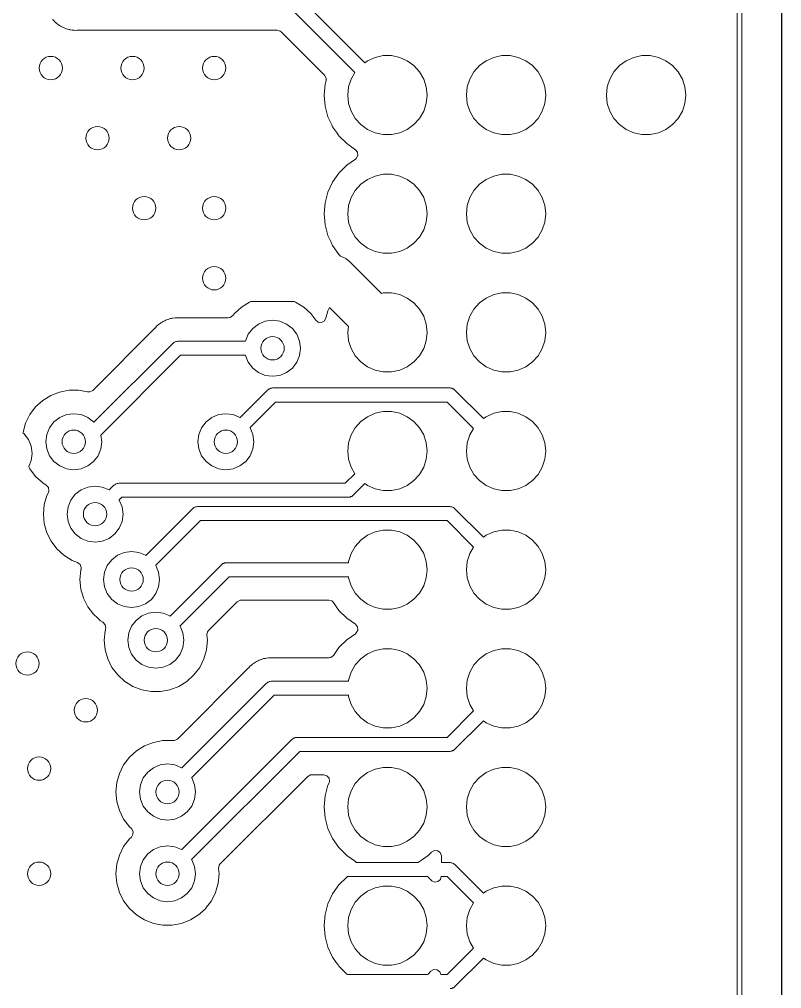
# Model space of a CAD drawing. Header units: millimetres. Extents: x 0 to 594, y 0 to 420.
# Drawn here: x 243.75 to 276.4, y 235.14 to 276.64 of the extents above; entities that cross this region are included whole.
import ezdxf

# ---------------------------------------------------------------- set-up
doc = ezdxf.new("R2010")
doc.units = ezdxf.units.MM
doc.linetypes.add('K5LT32768', pattern=[0])
picture_1 = doc.add_image_def('image1.png', size_in_pixel=(1000, 1000))

msp = doc.modelspace()

# ---------------------------------------------------------------- linework, layer by layer
at = {"color": 7, "linetype": 'K5LT32768', "lineweight": 18}
for p, q in [((274.5, 171.659), (274.5, 299.459)), ((274.7, 299.559), (274.7, 171.559)), ((255.652, 277.691), (258.555, 274.788)), ((258.127, 274.368), (255.316, 277.179)), ((245.169, 276.643), (245.226, 276.589)), ((245.226, 276.589), (245.274, 276.544)), ((245.274, 276.544), (245.318, 276.501)), ((245.318, 276.501), (245.329, 276.492)), ((245.329, 276.492), (245.338, 276.484)), ((245.338, 276.484), (245.37, 276.454)), ((245.37, 276.454), (245.409, 276.418)), ((245.409, 276.418), (245.446, 276.397)), ((245.446, 276.397), (245.479, 276.376)), ((245.479, 276.376), (245.512, 276.35)), ((245.512, 276.35), (245.601, 276.312)), ((245.601, 276.312), (245.612, 276.306)), ((245.612, 276.306), (245.697, 276.26)), ((245.697, 276.26), (245.738, 276.249)), ((245.738, 276.249), (245.775, 276.236)), ((245.775, 276.236), (245.814, 276.22)), ((245.814, 276.22), (245.89, 276.208)), ((245.89, 276.208), (245.91, 276.204)), ((245.91, 276.204), (245.921, 276.202)), ((245.921, 276.202), (246.015, 276.178)), ((246.015, 276.178), (246.058, 276.178)), ((246.058, 276.178), (246.097, 276.175)), ((246.097, 276.175), (246.139, 276.168)), ((246.139, 276.168), (246.235, 276.177)), ((246.235, 276.177), (246.247, 276.178)), ((246.247, 276.178), (254.798, 276.178)), ((254.798, 276.178), (254.932, 276.138)), ((254.932, 276.138), (254.974, 276.105)), ((254.974, 276.105), (256.824, 274.254)), ((258.555, 274.788), (258.67, 274.871)), ((258.67, 274.871), (258.994, 275.016)), ((258.994, 275.016), (259.342, 275.09)), ((259.342, 275.09), (259.697, 275.09)), ((259.697, 275.09), (260.045, 275.016)), ((260.045, 275.016), (260.37, 274.871)), ((260.37, 274.871), (260.657, 274.662)), ((263.462, 274.662), (263.75, 274.871)), ((263.75, 274.871), (264.074, 275.016)), ((264.074, 275.016), (264.422, 275.09)), ((264.422, 275.09), (264.777, 275.09)), ((264.777, 275.09), (265.125, 275.016)), ((265.125, 275.016), (265.45, 274.871)), ((265.45, 274.871), (265.737, 274.662)), ((269.462, 274.662), (269.75, 274.871)), ((269.75, 274.871), (270.074, 275.016)), ((270.074, 275.016), (270.422, 275.09)), ((270.422, 275.09), (270.777, 275.09)), ((270.777, 275.09), (271.125, 275.016)), ((271.125, 275.016), (271.45, 274.871)), ((271.45, 274.871), (271.737, 274.662)), ((257.967, 274.09), (258.127, 274.368)), ((260.657, 274.662), (260.895, 274.398)), ((260.895, 274.398), (261.073, 274.09)), ((263.047, 274.09), (263.224, 274.398)), ((263.224, 274.398), (263.462, 274.662)), ((265.737, 274.662), (265.975, 274.398)), ((265.975, 274.398), (266.153, 274.09)), ((269.047, 274.09), (269.224, 274.398)), ((269.224, 274.398), (269.462, 274.662)), ((271.737, 274.662), (271.975, 274.398)), ((271.975, 274.398), (272.153, 274.09)), ((256.824, 274.254), (256.891, 274.132)), ((256.889, 274.015), (256.85, 273.87)), ((256.891, 274.132), (256.889, 274.015)), ((257.857, 273.752), (257.967, 274.09)), ((261.073, 274.09), (261.183, 273.752)), ((262.937, 273.752), (263.047, 274.09)), ((266.153, 274.09), (266.263, 273.752)), ((268.937, 273.752), (269.047, 274.09)), ((272.153, 274.09), (272.263, 273.752)), ((256.85, 273.87), (256.808, 273.399)), ((257.82, 273.399), (257.857, 273.752)), ((261.183, 273.752), (261.22, 273.399)), ((262.9, 273.399), (262.937, 273.752)), ((266.263, 273.752), (266.3, 273.399)), ((268.9, 273.399), (268.937, 273.752)), ((272.263, 273.752), (272.3, 273.399)), ((256.808, 273.399), (256.85, 272.928)), ((257.857, 273.045), (257.82, 273.399)), ((261.22, 273.399), (261.183, 273.045)), ((262.937, 273.045), (262.9, 273.399)), ((266.3, 273.399), (266.263, 273.045)), ((268.937, 273.045), (268.9, 273.399)), ((272.3, 273.399), (272.263, 273.045)), ((256.85, 272.928), (256.972, 272.472)), ((257.967, 272.707), (257.857, 273.045)), ((258.144, 272.4), (257.967, 272.707)), ((261.073, 272.707), (260.895, 272.4)), ((261.183, 273.045), (261.073, 272.707)), ((263.047, 272.707), (262.937, 273.045)), ((263.224, 272.4), (263.047, 272.707)), ((266.153, 272.707), (265.975, 272.4)), ((266.263, 273.045), (266.153, 272.707)), ((269.047, 272.707), (268.937, 273.045)), ((269.224, 272.4), (269.047, 272.707)), ((272.153, 272.707), (271.975, 272.4)), ((272.263, 273.045), (272.153, 272.707)), ((256.972, 272.472), (257.135, 272.123)), ((258.382, 272.135), (258.144, 272.4)), ((260.895, 272.4), (260.657, 272.135)), ((263.462, 272.135), (263.224, 272.4)), ((265.975, 272.4), (265.737, 272.135)), ((269.462, 272.135), (269.224, 272.4)), ((271.975, 272.4), (271.737, 272.135)), ((257.135, 272.123), (257.172, 272.043)), ((257.172, 272.043), (257.334, 271.811)), ((258.67, 271.927), (258.382, 272.135)), ((258.994, 271.782), (258.67, 271.927)), ((260.37, 271.927), (260.045, 271.782)), ((260.657, 272.135), (260.37, 271.927)), ((263.75, 271.927), (263.462, 272.135)), ((264.074, 271.782), (263.75, 271.927)), ((265.45, 271.927), (265.125, 271.782)), ((265.737, 272.135), (265.45, 271.927)), ((269.75, 271.927), (269.462, 272.135)), ((270.074, 271.782), (269.75, 271.927)), ((271.45, 271.927), (271.125, 271.782)), ((271.737, 272.135), (271.45, 271.927)), ((257.334, 271.811), (257.423, 271.685)), ((257.423, 271.685), (257.443, 271.656)), ((257.443, 271.656), (257.777, 271.322)), ((259.342, 271.708), (258.994, 271.782)), ((259.697, 271.708), (259.342, 271.708)), ((260.045, 271.782), (259.697, 271.708)), ((264.422, 271.708), (264.074, 271.782)), ((264.777, 271.708), (264.422, 271.708)), ((265.125, 271.782), (264.777, 271.708)), ((270.422, 271.708), (270.074, 271.782)), ((270.777, 271.708), (270.422, 271.708)), ((271.125, 271.782), (270.777, 271.708)), ((257.777, 271.322), (258.148, 271.062)), ((258.148, 271.062), (258.235, 270.953)), ((258.148, 270.656), (257.777, 270.396)), ((258.187, 270.689), (258.148, 270.656)), ((258.25, 270.814), (258.187, 270.689)), ((258.235, 270.953), (258.25, 270.814)), ((257.777, 270.396), (257.443, 270.062)), ((257.443, 270.062), (257.172, 269.674)), ((258.382, 269.582), (258.67, 269.791)), ((258.67, 269.791), (258.994, 269.936)), ((258.994, 269.936), (259.342, 270.01)), ((259.342, 270.01), (259.697, 270.01)), ((259.697, 270.01), (260.045, 269.936)), ((260.045, 269.936), (260.37, 269.791)), ((260.37, 269.791), (260.657, 269.582)), ((263.462, 269.582), (263.75, 269.791)), ((263.75, 269.791), (264.074, 269.936)), ((264.074, 269.936), (264.422, 270.01)), ((264.422, 270.01), (264.777, 270.01)), ((264.777, 270.01), (265.125, 269.936)), ((265.125, 269.936), (265.45, 269.791)), ((265.45, 269.791), (265.737, 269.582)), ((257.172, 269.674), (256.972, 269.246)), ((258.144, 269.318), (258.382, 269.582)), ((260.657, 269.582), (260.895, 269.318)), ((263.224, 269.318), (263.462, 269.582)), ((265.737, 269.582), (265.975, 269.318)), ((256.972, 269.246), (256.85, 268.79)), ((257.857, 268.672), (257.967, 269.01)), ((257.967, 269.01), (258.144, 269.318)), ((260.895, 269.318), (261.073, 269.01)), ((261.073, 269.01), (261.183, 268.672)), ((262.937, 268.672), (263.047, 269.01)), ((263.047, 269.01), (263.224, 269.318)), ((265.975, 269.318), (266.153, 269.01)), ((266.153, 269.01), (266.263, 268.672)), ((256.85, 268.79), (256.808, 268.319)), ((257.82, 268.319), (257.857, 268.672)), ((261.183, 268.672), (261.22, 268.319)), ((262.9, 268.319), (262.937, 268.672)), ((266.263, 268.672), (266.3, 268.319)), ((256.808, 268.319), (256.85, 267.848)), ((257.857, 267.965), (257.82, 268.319)), ((261.22, 268.319), (261.183, 267.965)), ((262.937, 267.965), (262.9, 268.319)), ((266.3, 268.319), (266.263, 267.965)), ((256.85, 267.848), (256.972, 267.392)), ((257.967, 267.627), (257.857, 267.965)), ((261.183, 267.965), (261.073, 267.627)), ((263.047, 267.627), (262.937, 267.965)), ((266.263, 267.965), (266.153, 267.627)), ((256.972, 267.392), (257.095, 267.127)), ((258.144, 267.32), (257.967, 267.627)), ((258.382, 267.055), (258.144, 267.32)), ((260.895, 267.32), (260.657, 267.055)), ((261.073, 267.627), (260.895, 267.32)), ((263.224, 267.32), (263.047, 267.627)), ((263.462, 267.055), (263.224, 267.32)), ((265.975, 267.32), (265.737, 267.055)), ((266.153, 267.627), (265.975, 267.32)), ((257.095, 267.127), (257.172, 266.963)), ((257.172, 266.963), (257.443, 266.576)), ((258.67, 266.847), (258.382, 267.055)), ((260.657, 267.055), (260.37, 266.847)), ((263.75, 266.847), (263.462, 267.055)), ((265.737, 267.055), (265.45, 266.847)), ((257.443, 266.576), (257.516, 266.502)), ((257.516, 266.502), (257.579, 266.474)), ((257.579, 266.474), (257.679, 266.437)), ((258.994, 266.702), (258.67, 266.847)), ((259.342, 266.628), (258.994, 266.702)), ((259.697, 266.628), (259.342, 266.628)), ((260.045, 266.702), (259.697, 266.628)), ((260.37, 266.847), (260.045, 266.702)), ((264.074, 266.702), (263.75, 266.847)), ((264.422, 266.628), (264.074, 266.702)), ((264.777, 266.628), (264.422, 266.628)), ((265.125, 266.702), (264.777, 266.628)), ((265.45, 266.847), (265.125, 266.702)), ((257.679, 266.437), (257.708, 266.415)), ((257.708, 266.415), (257.74, 266.4)), ((257.74, 266.4), (257.821, 266.33)), ((257.821, 266.33), (257.907, 266.266)), ((257.907, 266.266), (259.261, 264.912)), ((259.261, 264.912), (259.342, 264.93)), ((259.342, 264.93), (259.697, 264.93)), ((259.697, 264.93), (260.045, 264.856)), ((260.045, 264.856), (260.37, 264.711)), ((263.75, 264.711), (264.074, 264.856)), ((264.074, 264.856), (264.422, 264.93)), ((264.422, 264.93), (264.777, 264.93)), ((264.777, 264.93), (265.125, 264.856)), ((265.125, 264.856), (265.45, 264.711)), ((253.614, 264.538), (253.268, 264.323)), ((253.669, 264.559), (253.615, 264.538)), ((255.53, 264.559), (253.669, 264.559)), ((255.585, 264.538), (255.53, 264.559)), ((255.932, 264.323), (255.585, 264.538)), ((260.37, 264.711), (260.657, 264.502)), ((260.657, 264.502), (260.895, 264.238)), ((263.224, 264.238), (263.462, 264.502)), ((263.462, 264.502), (263.75, 264.711)), ((265.45, 264.711), (265.737, 264.502)), ((265.737, 264.502), (265.975, 264.238)), ((252.966, 264.048), (252.899, 263.958)), ((253.268, 264.323), (252.966, 264.048)), ((256.233, 264.048), (255.932, 264.323)), ((256.45, 263.761), (256.233, 264.048)), ((256.973, 264.166), (256.887, 263.846)), ((257.038, 264.306), (256.973, 264.166)), ((257.847, 263.497), (257.038, 264.306)), ((260.895, 264.238), (261.073, 263.93)), ((263.047, 263.93), (263.224, 264.238)), ((265.975, 264.238), (266.153, 263.93)), ((249.705, 263.565), (249.675, 263.54)), ((249.735, 263.595), (249.705, 263.565)), ((249.819, 263.644), (249.735, 263.595)), ((249.828, 263.651), (249.819, 263.644)), ((249.907, 263.708), (249.828, 263.651)), ((249.946, 263.724), (249.907, 263.708)), ((249.981, 263.741), (249.946, 263.724)), ((250.018, 263.762), (249.981, 263.741)), ((250.111, 263.789), (250.018, 263.762)), ((250.122, 263.793), (250.111, 263.789)), ((250.213, 263.829), (250.122, 263.793)), ((250.255, 263.834), (250.213, 263.829)), ((250.293, 263.842), (250.255, 263.834)), ((250.334, 263.854), (250.293, 263.842)), ((250.431, 263.857), (250.334, 263.854)), ((250.442, 263.858), (250.431, 263.857)), ((250.457, 263.86), (250.442, 263.858)), ((250.518, 263.86), (250.457, 263.86)), ((250.662, 263.864), (250.518, 263.86)), ((250.678, 263.863), (250.662, 263.864)), ((250.71, 263.86), (250.678, 263.863)), ((250.678, 263.863), (250.678, 263.863)), ((252.701, 263.86), (250.71, 263.86)), ((252.786, 263.875), (252.701, 263.86)), ((252.899, 263.958), (252.786, 263.875)), ((253.751, 263.407), (254, 263.598)), ((254, 263.598), (254.289, 263.718)), ((254.289, 263.718), (254.6, 263.759)), ((254.6, 263.759), (254.91, 263.718)), ((254.91, 263.718), (255.2, 263.598)), ((255.2, 263.598), (255.448, 263.407)), ((256.55, 263.683), (256.45, 263.761)), ((256.689, 263.666), (256.55, 263.683)), ((256.815, 263.727), (256.689, 263.666)), ((256.887, 263.846), (256.815, 263.727)), ((261.073, 263.93), (261.183, 263.592)), ((261.183, 263.592), (261.22, 263.239)), ((262.9, 263.239), (262.937, 263.592)), ((262.937, 263.592), (263.047, 263.93)), ((266.153, 263.93), (266.263, 263.592)), ((266.263, 263.592), (266.3, 263.239)), ((249.571, 263.431), (246.896, 260.756)), ((249.579, 263.44), (249.571, 263.431)), ((249.641, 263.515), (249.579, 263.44)), ((249.675, 263.54), (249.641, 263.515)), ((253.441, 262.869), (253.561, 263.159)), ((253.561, 263.159), (253.751, 263.407)), ((255.448, 263.407), (255.639, 263.159)), ((255.639, 263.159), (255.759, 262.869)), ((257.82, 263.239), (257.847, 263.497)), ((257.857, 262.885), (257.82, 263.239)), ((261.22, 263.239), (261.183, 262.885)), ((262.937, 262.885), (262.9, 263.239)), ((266.3, 263.239), (266.263, 262.885)), ((246.946, 259.39), (250.327, 262.771)), ((250.327, 262.771), (250.361, 262.791)), ((250.361, 262.791), (250.389, 262.819)), ((250.389, 262.819), (250.427, 262.829)), ((250.427, 262.829), (250.461, 262.849)), ((250.461, 262.849), (250.501, 262.849)), ((250.501, 262.849), (250.539, 262.859)), ((250.539, 262.859), (253.439, 262.859)), ((253.439, 262.859), (253.441, 262.869)), ((255.759, 262.869), (255.8, 262.559)), ((257.967, 262.547), (257.857, 262.885)), ((261.183, 262.885), (261.073, 262.547)), ((263.047, 262.547), (262.937, 262.885)), ((266.263, 262.885), (266.153, 262.547)), ((255.8, 262.559), (255.759, 262.248)), ((258.144, 262.24), (257.967, 262.547)), ((261.073, 262.547), (260.895, 262.24)), ((263.224, 262.24), (263.047, 262.547)), ((266.153, 262.547), (265.975, 262.24)), ((250.663, 262.259), (247.247, 258.843)), ((253.439, 262.259), (250.663, 262.259)), ((253.441, 262.248), (253.439, 262.259)), ((253.561, 261.959), (253.441, 262.248)), ((253.751, 261.71), (253.561, 261.959)), ((255.639, 261.959), (255.448, 261.71)), ((255.759, 262.248), (255.639, 261.959)), ((258.382, 261.975), (258.144, 262.24)), ((258.67, 261.767), (258.382, 261.975)), ((260.657, 261.975), (260.37, 261.767)), ((260.895, 262.24), (260.657, 261.975)), ((263.462, 261.975), (263.224, 262.24)), ((263.75, 261.767), (263.462, 261.975)), ((265.737, 261.975), (265.45, 261.767)), ((265.975, 262.24), (265.737, 261.975)), ((254, 261.52), (253.751, 261.71)), ((254.289, 261.4), (254, 261.52)), ((255.2, 261.52), (254.91, 261.4)), ((255.448, 261.71), (255.2, 261.52)), ((258.994, 261.622), (258.67, 261.767)), ((259.342, 261.548), (258.994, 261.622)), ((259.697, 261.548), (259.342, 261.548)), ((260.045, 261.622), (259.697, 261.548)), ((260.37, 261.767), (260.045, 261.622)), ((264.074, 261.622), (263.75, 261.767)), ((264.422, 261.548), (264.074, 261.622)), ((264.777, 261.548), (264.422, 261.548)), ((265.125, 261.622), (264.777, 261.548)), ((265.45, 261.767), (265.125, 261.622)), ((254.6, 261.359), (254.289, 261.4)), ((254.91, 261.4), (254.6, 261.359)), ((245.479, 260.685), (245.099, 260.538)), ((245.88, 260.76), (245.479, 260.685)), ((246.288, 260.76), (245.88, 260.76)), ((246.675, 260.688), (246.288, 260.76)), ((246.773, 260.689), (246.675, 260.688)), ((246.896, 260.756), (246.773, 260.689)), ((253.208, 259.592), (254.388, 260.771)), ((254.388, 260.771), (254.422, 260.791)), ((254.422, 260.791), (254.45, 260.819)), ((254.45, 260.819), (254.488, 260.829)), ((254.488, 260.829), (254.522, 260.849)), ((254.522, 260.849), (254.562, 260.849)), ((254.562, 260.849), (254.6, 260.859)), ((254.6, 260.859), (262.2, 260.859)), ((262.2, 260.859), (262.238, 260.849)), ((262.238, 260.849), (262.277, 260.849)), ((262.277, 260.849), (262.312, 260.829)), ((262.312, 260.829), (262.35, 260.819)), ((262.35, 260.819), (262.378, 260.791)), ((262.378, 260.791), (262.412, 260.771)), ((262.412, 260.771), (263.635, 259.548)), ((244.752, 260.323), (244.451, 260.048)), ((245.099, 260.538), (244.752, 260.323)), ((254.724, 260.259), (253.633, 259.167)), ((262.076, 260.259), (254.724, 260.259)), ((263.207, 259.128), (262.076, 260.259)), ((244.451, 260.048), (244.205, 259.722)), ((258.994, 259.776), (259.342, 259.85)), ((259.342, 259.85), (259.697, 259.85)), ((259.697, 259.85), (260.045, 259.776)), ((264.074, 259.776), (264.422, 259.85)), ((264.422, 259.85), (264.777, 259.85)), ((264.777, 259.85), (265.125, 259.776)), ((244.205, 259.722), (244.023, 259.357)), ((245.045, 259.159), (245.236, 259.407)), ((245.236, 259.407), (245.484, 259.598)), ((245.484, 259.598), (245.774, 259.718)), ((245.774, 259.718), (246.084, 259.759)), ((246.084, 259.759), (246.395, 259.718)), ((246.395, 259.718), (246.684, 259.598)), ((246.684, 259.598), (246.933, 259.407)), ((246.933, 259.407), (246.946, 259.39)), ((251.561, 259.159), (251.751, 259.407)), ((251.751, 259.407), (252, 259.598)), ((252, 259.598), (252.289, 259.718)), ((252.289, 259.718), (252.6, 259.759)), ((252.6, 259.759), (252.91, 259.718)), ((252.91, 259.718), (253.2, 259.598)), ((253.2, 259.598), (253.208, 259.592)), ((258.144, 259.158), (258.382, 259.422)), ((258.382, 259.422), (258.67, 259.631)), ((258.67, 259.631), (258.994, 259.776)), ((260.045, 259.776), (260.37, 259.631)), ((260.37, 259.631), (260.657, 259.422)), ((260.657, 259.422), (260.895, 259.158)), ((263.635, 259.548), (263.75, 259.631)), ((263.75, 259.631), (264.074, 259.776)), ((265.125, 259.776), (265.45, 259.631)), ((265.45, 259.631), (265.737, 259.422)), ((265.737, 259.422), (265.975, 259.158)), ((244.023, 259.357), (243.911, 258.965)), ((244.925, 258.869), (245.045, 259.159)), ((251.441, 258.869), (251.561, 259.159)), ((253.633, 259.167), (253.639, 259.159)), ((253.639, 259.159), (253.759, 258.869)), ((257.967, 258.85), (258.144, 259.158)), ((260.895, 259.158), (261.073, 258.85)), ((263.047, 258.85), (263.207, 259.128)), ((265.975, 259.158), (266.153, 258.85)), ((243.911, 258.965), (243.909, 258.938)), ((243.909, 258.938), (243.948, 258.907)), ((243.948, 258.907), (244.139, 258.659)), ((244.139, 258.659), (244.259, 258.369)), ((244.884, 258.559), (244.925, 258.869)), ((247.247, 258.843), (247.284, 258.559)), ((251.4, 258.559), (251.441, 258.869)), ((253.759, 258.869), (253.8, 258.559)), ((257.857, 258.512), (257.967, 258.85)), ((261.073, 258.85), (261.183, 258.512)), ((262.937, 258.512), (263.047, 258.85)), ((266.153, 258.85), (266.263, 258.512)), ((244.259, 258.369), (244.3, 258.059)), ((244.925, 258.248), (244.884, 258.559)), ((245.045, 257.959), (244.925, 258.248)), ((247.243, 258.248), (247.123, 257.959)), ((247.284, 258.559), (247.243, 258.248)), ((251.441, 258.248), (251.4, 258.559)), ((251.561, 257.959), (251.441, 258.248)), ((253.759, 258.248), (253.639, 257.959)), ((253.8, 258.559), (253.759, 258.248)), ((257.82, 258.159), (257.857, 258.512)), ((257.857, 257.805), (257.82, 258.159)), ((261.183, 258.512), (261.22, 258.159)), ((261.22, 258.159), (261.183, 257.805)), ((262.9, 258.159), (262.937, 258.512)), ((262.937, 257.805), (262.9, 258.159)), ((266.263, 258.512), (266.3, 258.159)), ((266.3, 258.159), (266.263, 257.805)), ((244.259, 257.748), (244.154, 257.496)), ((244.3, 258.059), (244.259, 257.748)), ((245.236, 257.71), (245.045, 257.959)), ((247.123, 257.959), (246.933, 257.71)), ((251.751, 257.71), (251.561, 257.959)), ((253.639, 257.959), (253.448, 257.71)), ((257.967, 257.467), (257.857, 257.805)), ((261.183, 257.805), (261.073, 257.467)), ((263.047, 257.467), (262.937, 257.805)), ((266.263, 257.805), (266.153, 257.467)), ((244.154, 257.496), (244.205, 257.395)), ((244.205, 257.395), (244.451, 257.07)), ((245.484, 257.52), (245.236, 257.71)), ((245.774, 257.4), (245.484, 257.52)), ((246.084, 257.359), (245.774, 257.4)), ((246.395, 257.4), (246.084, 257.359)), ((246.684, 257.52), (246.395, 257.4)), ((246.933, 257.71), (246.684, 257.52)), ((252, 257.52), (251.751, 257.71)), ((252.289, 257.4), (252, 257.52)), ((252.6, 257.359), (252.289, 257.4)), ((252.91, 257.4), (252.6, 257.359)), ((253.2, 257.52), (252.91, 257.4)), ((253.448, 257.71), (253.2, 257.52)), ((258.127, 257.19), (257.967, 257.467)), ((261.073, 257.467), (260.895, 257.16)), ((263.224, 257.16), (263.047, 257.467)), ((266.153, 257.467), (265.975, 257.16)), ((244.451, 257.07), (244.752, 256.795)), ((257.716, 256.779), (258.127, 257.19)), ((260.895, 257.16), (260.657, 256.895)), ((263.462, 256.895), (263.224, 257.16)), ((265.975, 257.16), (265.737, 256.895)), ((244.752, 256.795), (244.904, 256.701)), ((244.904, 256.701), (244.997, 256.597)), ((244.997, 256.597), (245.02, 256.459)), ((246.147, 256.306), (246.396, 256.497)), ((246.396, 256.497), (246.685, 256.617)), ((246.685, 256.617), (246.996, 256.658)), ((246.996, 256.658), (247.306, 256.617)), ((247.306, 256.617), (247.596, 256.497)), ((247.596, 256.497), (247.604, 256.491)), ((247.604, 256.491), (247.804, 256.691)), ((247.804, 256.691), (247.839, 256.711)), ((247.839, 256.711), (247.867, 256.739)), ((247.867, 256.739), (247.905, 256.749)), ((247.905, 256.749), (247.939, 256.769)), ((247.939, 256.769), (247.978, 256.769)), ((247.978, 256.769), (248.017, 256.779)), ((248.017, 256.779), (257.716, 256.779)), ((258.555, 256.77), (258.052, 256.267)), ((258.67, 256.687), (258.555, 256.77)), ((258.994, 256.542), (258.67, 256.687)), ((259.342, 256.468), (258.994, 256.542)), ((260.045, 256.542), (259.697, 256.468)), ((260.37, 256.687), (260.045, 256.542)), ((260.657, 256.895), (260.37, 256.687)), ((263.75, 256.687), (263.462, 256.895)), ((264.074, 256.542), (263.75, 256.687)), ((264.422, 256.468), (264.074, 256.542)), ((265.125, 256.542), (264.777, 256.468)), ((265.45, 256.687), (265.125, 256.542)), ((265.737, 256.895), (265.45, 256.687)), ((244.934, 256.256), (244.823, 255.864)), ((244.996, 256.379), (244.934, 256.256)), ((245.02, 256.459), (244.996, 256.379)), ((245.956, 256.058), (246.147, 256.306)), ((248.141, 256.179), (248.028, 256.066)), ((257.84, 256.179), (248.141, 256.179)), ((257.878, 256.189), (257.84, 256.179)), ((257.917, 256.189), (257.878, 256.189)), ((257.952, 256.209), (257.917, 256.189)), ((257.99, 256.219), (257.952, 256.209)), ((258.018, 256.247), (257.99, 256.219)), ((258.052, 256.267), (258.018, 256.247)), ((259.697, 256.468), (259.342, 256.468)), ((264.777, 256.468), (264.422, 256.468)), ((244.823, 255.864), (244.785, 255.458)), ((245.796, 255.458), (245.837, 255.768)), ((245.837, 255.768), (245.956, 256.058)), ((248.028, 256.066), (248.035, 256.058)), ((248.035, 256.058), (248.155, 255.768)), ((248.155, 255.768), (248.196, 255.458)), ((249.169, 253.69), (251.169, 255.691)), ((251.169, 255.691), (251.204, 255.711)), ((251.204, 255.711), (251.231, 255.739)), ((251.231, 255.739), (251.27, 255.749)), ((251.27, 255.749), (251.304, 255.769)), ((251.304, 255.769), (251.343, 255.769)), ((251.343, 255.769), (251.381, 255.779)), ((251.381, 255.779), (262.2, 255.779)), ((262.2, 255.779), (262.238, 255.769)), ((262.238, 255.769), (262.277, 255.769)), ((262.277, 255.769), (262.312, 255.749)), ((262.312, 255.749), (262.35, 255.739)), ((262.35, 255.739), (262.378, 255.711)), ((262.378, 255.711), (262.412, 255.691)), ((262.412, 255.691), (263.635, 254.468)), ((244.785, 255.458), (244.823, 255.052)), ((245.837, 255.147), (245.796, 255.458)), ((248.196, 255.458), (248.155, 255.147)), ((244.823, 255.052), (244.934, 254.659)), ((245.956, 254.858), (245.837, 255.147)), ((246.147, 254.609), (245.956, 254.858)), ((248.035, 254.858), (247.844, 254.609)), ((248.155, 255.147), (248.035, 254.858)), ((251.506, 255.179), (249.593, 253.266)), ((262.076, 255.179), (251.506, 255.179)), ((263.207, 254.048), (262.076, 255.179)), ((244.934, 254.659), (245.116, 254.294)), ((246.396, 254.419), (246.147, 254.609)), ((246.685, 254.299), (246.396, 254.419)), ((247.596, 254.419), (247.306, 254.299)), ((247.844, 254.609), (247.596, 254.419)), ((258.382, 254.342), (258.67, 254.551)), ((258.67, 254.551), (258.994, 254.696)), ((258.994, 254.696), (259.342, 254.77)), ((259.342, 254.77), (259.697, 254.77)), ((259.697, 254.77), (260.045, 254.696)), ((260.045, 254.696), (260.37, 254.551)), ((260.37, 254.551), (260.657, 254.342)), ((263.635, 254.468), (263.75, 254.551)), ((263.75, 254.551), (264.074, 254.696)), ((264.074, 254.696), (264.422, 254.77)), ((264.422, 254.77), (264.777, 254.77)), ((264.777, 254.77), (265.125, 254.696)), ((265.125, 254.696), (265.45, 254.551)), ((265.45, 254.551), (265.737, 254.342)), ((245.116, 254.294), (245.362, 253.969)), ((246.996, 254.258), (246.685, 254.299)), ((247.306, 254.299), (246.996, 254.258)), ((257.967, 253.77), (258.144, 254.078)), ((258.144, 254.078), (258.382, 254.342)), ((260.657, 254.342), (260.895, 254.078)), ((260.895, 254.078), (261.073, 253.77)), ((263.047, 253.77), (263.207, 254.048)), ((265.737, 254.342), (265.975, 254.078)), ((265.975, 254.078), (266.153, 253.77)), ((245.362, 253.969), (245.664, 253.694)), ((245.664, 253.694), (245.862, 253.571)), ((247.712, 253.506), (247.96, 253.697)), ((247.96, 253.697), (248.25, 253.817)), ((248.25, 253.817), (248.56, 253.858)), ((248.56, 253.858), (248.871, 253.817)), ((248.871, 253.817), (249.16, 253.697)), ((249.16, 253.697), (249.169, 253.69)), ((257.857, 253.432), (257.967, 253.77)), ((261.073, 253.77), (261.183, 253.432)), ((262.937, 253.432), (263.047, 253.77)), ((266.153, 253.77), (266.263, 253.432)), ((245.862, 253.571), (246.01, 253.479)), ((246.01, 253.479), (246.246, 253.388)), ((246.246, 253.388), (246.356, 253.303)), ((246.356, 253.303), (246.404, 253.171)), ((246.404, 253.171), (246.395, 253.089)), ((247.401, 252.968), (247.521, 253.258)), ((247.521, 253.258), (247.712, 253.506)), ((249.593, 253.266), (249.599, 253.258)), ((249.599, 253.258), (249.719, 252.968)), ((250.208, 251.092), (252.408, 253.291)), ((252.408, 253.291), (252.442, 253.311)), ((252.442, 253.311), (252.47, 253.339)), ((252.47, 253.339), (252.508, 253.349)), ((252.508, 253.349), (252.542, 253.369)), ((252.542, 253.369), (252.582, 253.369)), ((252.582, 253.369), (252.62, 253.379)), ((252.62, 253.379), (257.851, 253.379)), ((257.851, 253.379), (257.857, 253.432)), ((261.183, 253.432), (261.22, 253.079)), ((262.9, 253.079), (262.937, 253.432)), ((266.263, 253.432), (266.3, 253.079)), ((246.387, 253.064), (246.35, 252.658)), ((246.389, 253.07), (246.387, 253.064)), ((246.395, 253.089), (246.389, 253.07)), ((247.36, 252.658), (247.401, 252.968)), ((249.719, 252.968), (249.76, 252.658)), ((252.744, 252.779), (250.633, 250.667)), ((257.851, 252.779), (252.744, 252.779)), ((257.857, 252.725), (257.851, 252.779)), ((261.22, 253.079), (261.183, 252.725)), ((262.937, 252.725), (262.9, 253.079)), ((266.3, 253.079), (266.263, 252.725)), ((246.35, 252.658), (246.387, 252.251)), ((247.401, 252.347), (247.36, 252.658)), ((247.521, 252.058), (247.401, 252.347)), ((249.719, 252.347), (249.599, 252.058)), ((249.76, 252.658), (249.719, 252.347)), ((257.967, 252.387), (257.857, 252.725)), ((258.144, 252.08), (257.967, 252.387)), ((261.073, 252.387), (260.895, 252.08)), ((261.183, 252.725), (261.073, 252.387)), ((263.047, 252.387), (262.937, 252.725)), ((263.224, 252.08), (263.047, 252.387)), ((266.153, 252.387), (265.975, 252.08)), ((266.263, 252.725), (266.153, 252.387)), ((246.387, 252.251), (246.499, 251.859)), ((247.712, 251.809), (247.521, 252.058)), ((249.599, 252.058), (249.409, 251.809)), ((258.382, 251.815), (258.144, 252.08)), ((260.895, 252.08), (260.657, 251.815)), ((263.462, 251.815), (263.224, 252.08)), ((265.975, 252.08), (265.737, 251.815)), ((246.499, 251.859), (246.681, 251.494)), ((247.96, 251.618), (247.712, 251.809)), ((248.25, 251.499), (247.96, 251.618)), ((249.16, 251.618), (248.871, 251.499)), ((249.409, 251.809), (249.16, 251.618)), ((251.861, 250.48), (253.086, 251.705)), ((253.086, 251.705), (253.209, 251.772)), ((253.209, 251.772), (253.261, 251.778)), ((253.261, 251.778), (257.004, 251.778)), ((257.004, 251.778), (257.138, 251.738)), ((257.138, 251.738), (257.207, 251.672)), ((257.207, 251.672), (257.443, 251.336)), ((258.67, 251.607), (258.382, 251.815)), ((258.994, 251.462), (258.67, 251.607)), ((260.37, 251.607), (260.045, 251.462)), ((260.657, 251.815), (260.37, 251.607)), ((263.75, 251.607), (263.462, 251.815)), ((264.074, 251.462), (263.75, 251.607)), ((265.45, 251.607), (265.125, 251.462)), ((265.737, 251.815), (265.45, 251.607)), ((246.681, 251.494), (246.927, 251.168)), ((246.927, 251.168), (247.11, 251.002)), ((248.56, 251.458), (248.25, 251.499)), ((248.871, 251.499), (248.56, 251.458)), ((248.751, 250.907), (249, 251.098)), ((249, 251.098), (249.289, 251.218)), ((249.289, 251.218), (249.6, 251.259)), ((249.6, 251.259), (249.91, 251.218)), ((249.91, 251.218), (250.2, 251.098)), ((250.2, 251.098), (250.208, 251.092)), ((257.443, 251.336), (257.777, 251.002)), ((259.342, 251.388), (258.994, 251.462)), ((259.697, 251.388), (259.342, 251.388)), ((260.045, 251.462), (259.697, 251.388)), ((264.422, 251.388), (264.074, 251.462)), ((264.777, 251.388), (264.422, 251.388)), ((265.125, 251.462), (264.777, 251.388)), ((247.11, 251.002), (247.228, 250.894)), ((247.228, 250.894), (247.331, 250.83)), ((247.331, 250.83), (247.342, 250.823)), ((247.342, 250.823), (247.435, 250.719)), ((247.435, 250.719), (247.457, 250.581)), ((248.561, 250.659), (248.751, 250.907)), ((257.777, 251.002), (258.148, 250.742)), ((258.148, 250.742), (258.235, 250.633)), ((247.427, 250.465), (247.389, 250.059)), ((247.439, 250.507), (247.427, 250.465)), ((247.45, 250.545), (247.439, 250.507)), ((247.457, 250.581), (247.45, 250.545)), ((248.4, 250.059), (248.441, 250.369)), ((248.441, 250.369), (248.561, 250.659)), ((250.633, 250.667), (250.639, 250.659)), ((250.639, 250.659), (250.759, 250.369)), ((250.759, 250.369), (250.8, 250.059)), ((251.79, 250.282), (251.816, 250.419)), ((251.81, 250.059), (251.79, 250.282)), ((251.816, 250.419), (251.861, 250.48)), ((258.148, 250.336), (257.777, 250.076)), ((258.187, 250.369), (258.148, 250.336)), ((258.25, 250.494), (258.187, 250.369)), ((258.235, 250.633), (258.25, 250.494)), ((247.389, 250.059), (247.427, 249.653)), ((248.441, 249.748), (248.4, 250.059)), ((250.8, 250.059), (250.759, 249.748)), ((251.773, 249.653), (251.81, 250.059)), ((257.777, 250.076), (257.443, 249.742)), ((247.427, 249.653), (247.539, 249.26)), ((248.561, 249.459), (248.441, 249.748)), ((248.751, 249.21), (248.561, 249.459)), ((250.639, 249.459), (250.448, 249.21)), ((250.759, 249.748), (250.639, 249.459)), ((251.661, 249.26), (251.773, 249.653)), ((257.443, 249.742), (257.207, 249.406)), ((258.382, 249.262), (258.67, 249.471)), ((258.67, 249.471), (258.994, 249.616)), ((258.994, 249.616), (259.342, 249.69)), ((259.342, 249.69), (259.697, 249.69)), ((259.697, 249.69), (260.045, 249.616)), ((260.045, 249.616), (260.37, 249.471)), ((260.37, 249.471), (260.657, 249.262)), ((263.462, 249.262), (263.75, 249.471)), ((263.75, 249.471), (264.074, 249.616)), ((264.074, 249.616), (264.422, 249.69)), ((264.422, 249.69), (264.777, 249.69)), ((264.777, 249.69), (265.125, 249.616)), ((265.125, 249.616), (265.45, 249.471)), ((265.45, 249.471), (265.737, 249.262)), ((247.539, 249.26), (247.72, 248.895)), ((249, 249.02), (248.751, 249.21)), ((249.289, 248.9), (249, 249.02)), ((250.2, 249.02), (249.91, 248.9)), ((250.448, 249.21), (250.2, 249.02)), ((251.479, 248.895), (251.661, 249.26)), ((253.736, 249.035), (253.706, 249.005)), ((253.82, 249.084), (253.736, 249.035)), ((253.829, 249.091), (253.82, 249.084)), ((253.908, 249.148), (253.829, 249.091)), ((253.948, 249.164), (253.908, 249.148)), ((253.982, 249.181), (253.948, 249.164)), ((254.019, 249.202), (253.982, 249.181)), ((254.112, 249.229), (254.019, 249.202)), ((254.123, 249.233), (254.112, 249.229)), ((254.214, 249.269), (254.123, 249.233)), ((254.256, 249.274), (254.214, 249.269)), ((254.294, 249.282), (254.256, 249.274)), ((254.335, 249.294), (254.294, 249.282)), ((254.432, 249.297), (254.335, 249.294)), ((254.443, 249.298), (254.432, 249.297)), ((254.458, 249.3), (254.443, 249.298)), ((254.519, 249.3), (254.458, 249.3)), ((254.663, 249.304), (254.519, 249.3)), ((254.679, 249.303), (254.663, 249.304)), ((254.711, 249.3), (254.679, 249.303)), ((254.679, 249.303), (254.679, 249.303)), ((257.004, 249.3), (254.711, 249.3)), ((257.098, 249.318), (257.004, 249.3)), ((257.207, 249.406), (257.098, 249.318)), ((258.144, 248.998), (258.382, 249.262)), ((260.657, 249.262), (260.895, 248.998)), ((263.224, 248.998), (263.462, 249.262)), ((265.737, 249.262), (265.975, 248.998)), ((247.72, 248.895), (247.966, 248.57)), ((249.6, 248.859), (249.289, 248.9)), ((249.91, 248.9), (249.6, 248.859)), ((253.572, 248.871), (250.529, 245.828)), ((251.233, 248.57), (251.479, 248.895)), ((253.58, 248.88), (253.572, 248.871)), ((253.642, 248.955), (253.58, 248.88)), ((253.676, 248.98), (253.642, 248.955)), ((253.706, 249.005), (253.676, 248.98)), ((257.857, 248.352), (257.967, 248.69)), ((257.967, 248.69), (258.144, 248.998)), ((260.895, 248.998), (261.073, 248.69)), ((261.073, 248.69), (261.183, 248.352)), ((262.937, 248.352), (263.047, 248.69)), ((263.047, 248.69), (263.224, 248.998)), ((265.975, 248.998), (266.153, 248.69)), ((266.153, 248.69), (266.263, 248.352)), ((247.966, 248.57), (248.268, 248.295)), ((248.268, 248.295), (248.41, 248.207)), ((248.41, 248.207), (248.615, 248.08)), ((250.585, 248.08), (250.932, 248.295)), ((250.708, 244.592), (254.328, 248.211)), ((250.932, 248.295), (251.233, 248.57)), ((254.328, 248.211), (254.362, 248.231)), ((254.362, 248.231), (254.39, 248.259)), ((254.39, 248.259), (254.428, 248.269)), ((254.428, 248.269), (254.462, 248.289)), ((254.462, 248.289), (254.502, 248.289)), ((254.502, 248.289), (254.54, 248.299)), ((254.54, 248.299), (257.851, 248.299)), ((257.851, 248.299), (257.857, 248.352)), ((261.183, 248.352), (261.22, 247.999)), ((262.9, 247.999), (262.937, 248.352)), ((266.263, 248.352), (266.3, 247.999)), ((248.615, 248.08), (248.995, 247.933)), ((248.995, 247.933), (249.396, 247.858)), ((249.396, 247.858), (249.804, 247.858)), ((249.804, 247.858), (250.205, 247.933)), ((250.205, 247.933), (250.585, 248.08)), ((261.22, 247.999), (261.183, 247.645)), ((262.937, 247.645), (262.9, 247.999)), ((266.3, 247.999), (266.263, 247.645)), ((254.664, 247.699), (251.133, 244.167)), ((257.851, 247.699), (254.664, 247.699)), ((257.857, 247.645), (257.851, 247.699)), ((257.967, 247.307), (257.857, 247.645)), ((261.183, 247.645), (261.073, 247.307)), ((263.047, 247.307), (262.937, 247.645)), ((266.263, 247.645), (266.153, 247.307)), ((258.144, 247), (257.967, 247.307)), ((258.382, 246.735), (258.144, 247)), ((260.895, 247), (260.657, 246.735)), ((261.073, 247.307), (260.895, 247)), ((262.076, 245.899), (263.207, 247.03)), ((263.207, 247.03), (263.047, 247.307)), ((265.975, 247), (265.737, 246.735)), ((266.153, 247.307), (265.975, 247)), ((258.67, 246.527), (258.382, 246.735)), ((260.657, 246.735), (260.37, 246.527)), ((263.635, 246.61), (262.412, 245.387)), ((263.75, 246.527), (263.635, 246.61)), ((265.737, 246.735), (265.45, 246.527)), ((258.994, 246.382), (258.67, 246.527)), ((259.342, 246.308), (258.994, 246.382)), ((259.697, 246.308), (259.342, 246.308)), ((260.045, 246.382), (259.697, 246.308)), ((260.37, 246.527), (260.045, 246.382)), ((264.074, 246.382), (263.75, 246.527)), ((264.422, 246.308), (264.074, 246.382)), ((264.777, 246.308), (264.422, 246.308)), ((265.125, 246.382), (264.777, 246.308)), ((265.45, 246.527), (265.125, 246.382)), ((249.896, 245.76), (249.495, 245.685)), ((250.304, 245.76), (249.896, 245.76)), ((250.308, 245.759), (250.304, 245.76)), ((250.311, 245.759), (250.308, 245.759)), ((250.315, 245.759), (250.311, 245.759)), ((250.406, 245.761), (250.315, 245.759)), ((250.315, 245.759), (250.315, 245.759)), ((250.529, 245.828), (250.406, 245.761)), ((250.708, 241.092), (255.428, 245.811)), ((255.428, 245.811), (255.462, 245.831)), ((255.462, 245.831), (255.49, 245.859)), ((255.49, 245.859), (255.528, 245.869)), ((255.528, 245.869), (255.562, 245.889)), ((255.562, 245.889), (255.602, 245.889)), ((255.602, 245.889), (255.64, 245.899)), ((255.64, 245.899), (262.076, 245.899)), ((248.768, 245.323), (248.466, 245.048)), ((249.114, 245.538), (248.768, 245.323)), ((249.495, 245.685), (249.115, 245.538)), ((255.764, 245.299), (251.133, 240.667)), ((262.2, 245.299), (255.764, 245.299)), ((262.238, 245.309), (262.2, 245.299)), ((262.277, 245.309), (262.238, 245.309)), ((262.312, 245.329), (262.277, 245.309)), ((262.35, 245.339), (262.312, 245.329)), ((262.378, 245.367), (262.35, 245.339)), ((262.412, 245.387), (262.378, 245.367)), ((248.466, 245.048), (248.22, 244.722)), ((248.22, 244.722), (248.039, 244.357)), ((249.251, 244.407), (249.5, 244.598)), ((249.5, 244.598), (249.789, 244.718)), ((249.789, 244.718), (250.1, 244.759)), ((250.1, 244.759), (250.41, 244.718)), ((250.41, 244.718), (250.7, 244.598)), ((250.7, 244.598), (250.708, 244.592)), ((258.67, 244.391), (258.994, 244.536)), ((258.994, 244.536), (259.342, 244.61)), ((259.342, 244.61), (259.697, 244.61)), ((259.697, 244.61), (260.045, 244.536)), ((260.045, 244.536), (260.37, 244.391)), ((263.75, 244.391), (264.074, 244.536)), ((264.074, 244.536), (264.422, 244.61)), ((264.422, 244.61), (264.777, 244.61)), ((264.777, 244.61), (265.125, 244.536)), ((265.125, 244.536), (265.45, 244.391)), ((248.039, 244.357), (247.927, 243.965)), ((248.941, 243.869), (249.061, 244.159)), ((249.061, 244.159), (249.251, 244.407)), ((251.133, 244.167), (251.139, 244.159)), ((251.139, 244.159), (251.259, 243.869)), ((252.361, 240.48), (256.106, 244.225)), ((256.106, 244.225), (256.229, 244.292)), ((256.229, 244.292), (256.281, 244.298)), ((256.281, 244.298), (256.793, 244.298)), ((256.793, 244.298), (256.927, 244.258)), ((256.927, 244.258), (257.019, 244.153)), ((257.019, 244.153), (257.039, 244.015)), ((258.144, 243.918), (258.382, 244.182)), ((258.382, 244.182), (258.67, 244.391)), ((260.37, 244.391), (260.657, 244.182)), ((260.657, 244.182), (260.895, 243.918)), ((263.224, 243.918), (263.462, 244.182)), ((263.462, 244.182), (263.75, 244.391)), ((265.45, 244.391), (265.737, 244.182)), ((265.737, 244.182), (265.975, 243.918)), ((247.927, 243.965), (247.889, 243.559)), ((248.9, 243.559), (248.941, 243.869)), ((251.259, 243.869), (251.3, 243.559)), ((256.972, 243.846), (256.85, 243.39)), ((257.018, 243.945), (256.972, 243.846)), ((257.039, 244.015), (257.018, 243.945)), ((257.967, 243.61), (258.144, 243.918)), ((260.895, 243.918), (261.073, 243.61)), ((263.047, 243.61), (263.224, 243.918)), ((265.975, 243.918), (266.153, 243.61)), ((247.889, 243.559), (247.927, 243.153)), ((248.941, 243.248), (248.9, 243.559)), ((249.061, 242.959), (248.941, 243.248)), ((251.259, 243.248), (251.139, 242.959)), ((251.3, 243.559), (251.259, 243.248)), ((256.85, 243.39), (256.808, 242.919)), ((257.82, 242.919), (257.857, 243.272)), ((257.857, 243.272), (257.967, 243.61)), ((261.073, 243.61), (261.183, 243.272)), ((261.183, 243.272), (261.22, 242.919)), ((262.9, 242.919), (262.937, 243.272)), ((262.937, 243.272), (263.047, 243.61)), ((266.153, 243.61), (266.263, 243.272)), ((266.263, 243.272), (266.3, 242.919)), ((247.927, 243.153), (248.039, 242.76)), ((249.251, 242.71), (249.061, 242.959)), ((251.139, 242.959), (250.948, 242.71)), ((256.808, 242.919), (256.85, 242.448)), ((257.857, 242.565), (257.82, 242.919)), ((261.22, 242.919), (261.183, 242.565)), ((262.937, 242.565), (262.9, 242.919)), ((266.3, 242.919), (266.263, 242.565)), ((248.039, 242.76), (248.22, 242.395)), ((248.22, 242.395), (248.466, 242.07)), ((249.5, 242.52), (249.251, 242.71)), ((249.789, 242.4), (249.5, 242.52)), ((250.1, 242.359), (249.789, 242.4)), ((250.41, 242.4), (250.1, 242.359)), ((250.7, 242.52), (250.41, 242.4)), ((250.948, 242.71), (250.7, 242.52)), ((256.85, 242.448), (256.972, 241.992)), ((257.967, 242.227), (257.857, 242.565)), ((261.183, 242.565), (261.073, 242.227)), ((263.047, 242.227), (262.937, 242.565)), ((266.263, 242.565), (266.153, 242.227)), ((248.466, 242.07), (248.551, 241.992)), ((248.551, 241.992), (248.624, 241.873)), ((256.972, 241.992), (257.158, 241.593)), ((258.144, 241.92), (257.967, 242.227)), ((261.073, 242.227), (260.895, 241.92)), ((263.224, 241.92), (263.047, 242.227)), ((266.153, 242.227), (265.975, 241.92)), ((248.551, 241.626), (248.466, 241.548)), ((248.62, 241.733), (248.551, 241.626)), ((248.624, 241.873), (248.62, 241.733)), ((257.158, 241.593), (257.172, 241.563)), ((257.172, 241.563), (257.443, 241.176)), ((258.382, 241.655), (258.144, 241.92)), ((258.67, 241.447), (258.382, 241.655)), ((260.657, 241.655), (260.37, 241.447)), ((260.895, 241.92), (260.657, 241.655)), ((263.462, 241.655), (263.224, 241.92)), ((263.75, 241.447), (263.462, 241.655)), ((265.737, 241.655), (265.45, 241.447)), ((265.975, 241.92), (265.737, 241.655)), ((248.22, 241.222), (248.039, 240.857)), ((248.466, 241.548), (248.22, 241.222)), ((249.5, 241.098), (249.789, 241.218)), ((249.789, 241.218), (250.1, 241.259)), ((250.1, 241.259), (250.41, 241.218)), ((250.41, 241.218), (250.7, 241.098)), ((257.443, 241.176), (257.777, 240.842)), ((258.994, 241.302), (258.67, 241.447)), ((259.342, 241.228), (258.994, 241.302)), ((259.697, 241.228), (259.342, 241.228)), ((260.045, 241.302), (259.697, 241.228)), ((260.37, 241.447), (260.045, 241.302)), ((264.074, 241.302), (263.75, 241.447)), ((264.422, 241.228), (264.074, 241.302)), ((264.777, 241.228), (264.422, 241.228)), ((265.125, 241.302), (264.777, 241.228)), ((265.45, 241.447), (265.125, 241.302)), ((248.039, 240.857), (247.927, 240.465)), ((249.061, 240.659), (249.251, 240.907)), ((249.251, 240.907), (249.5, 241.098)), ((250.7, 241.098), (250.708, 241.092)), ((257.777, 240.842), (258.148, 240.582)), ((260.984, 240.647), (261.263, 240.842)), ((261.263, 240.842), (261.409, 240.989)), ((261.409, 240.989), (261.532, 241.055)), ((261.532, 241.055), (261.671, 241.045)), ((261.671, 241.045), (261.783, 240.962)), ((261.783, 240.962), (261.832, 240.831)), ((261.833, 240.812), (261.831, 240.539)), ((261.832, 240.831), (261.833, 240.812)), ((247.927, 240.465), (247.889, 240.059)), ((248.9, 240.059), (248.941, 240.369)), ((248.941, 240.369), (249.061, 240.659)), ((251.133, 240.667), (251.139, 240.659)), ((251.139, 240.659), (251.259, 240.369)), ((251.259, 240.369), (251.3, 240.059)), ((252.29, 240.282), (252.316, 240.419)), ((252.316, 240.419), (252.361, 240.48)), ((258.148, 240.582), (258.183, 240.539)), ((258.183, 240.539), (260.848, 240.539)), ((260.848, 240.539), (260.853, 240.549)), ((260.853, 240.549), (260.891, 240.582)), ((260.891, 240.582), (260.984, 240.647)), ((261.831, 240.539), (262.2, 240.539)), ((262.2, 240.539), (262.238, 240.529)), ((262.238, 240.529), (262.277, 240.529)), ((262.277, 240.529), (262.312, 240.509)), ((262.312, 240.509), (262.35, 240.499)), ((262.35, 240.499), (262.378, 240.471)), ((262.378, 240.471), (262.412, 240.451)), ((262.412, 240.451), (263.635, 239.228)), ((247.889, 240.059), (247.927, 239.653)), ((248.941, 239.748), (248.9, 240.059)), ((251.3, 240.059), (251.259, 239.748)), ((252.273, 239.653), (252.31, 240.059)), ((252.31, 240.059), (252.29, 240.282)), ((257.777, 239.916), (257.443, 239.582)), ((257.81, 239.939), (257.777, 239.916)), ((261.23, 239.939), (257.81, 239.939)), ((261.263, 239.916), (261.23, 239.939)), ((261.405, 239.773), (261.263, 239.916)), ((261.826, 239.939), (261.789, 239.813)), ((262.076, 239.939), (261.826, 239.939)), ((263.207, 238.808), (262.076, 239.939)), ((247.927, 239.653), (248.039, 239.26)), ((249.061, 239.459), (248.941, 239.748)), ((251.259, 239.748), (251.139, 239.459)), ((252.161, 239.26), (252.273, 239.653)), ((257.443, 239.582), (257.172, 239.194)), ((258.994, 239.456), (259.342, 239.53)), ((259.342, 239.53), (259.697, 239.53)), ((259.697, 239.53), (260.045, 239.456)), ((261.417, 239.762), (261.405, 239.773)), ((261.544, 239.703), (261.417, 239.762)), ((261.683, 239.722), (261.544, 239.703)), ((261.789, 239.813), (261.683, 239.722)), ((264.074, 239.456), (264.422, 239.53)), ((264.422, 239.53), (264.777, 239.53)), ((264.777, 239.53), (265.125, 239.456)), ((248.039, 239.26), (248.22, 238.895)), ((249.251, 239.21), (249.061, 239.459)), ((249.5, 239.02), (249.251, 239.21)), ((250.948, 239.21), (250.7, 239.02)), ((251.139, 239.459), (250.948, 239.21)), ((251.979, 238.895), (252.161, 239.26)), ((257.172, 239.194), (256.972, 238.766)), ((258.144, 238.838), (258.382, 239.102)), ((258.382, 239.102), (258.67, 239.311)), ((258.67, 239.311), (258.994, 239.456)), ((260.045, 239.456), (260.37, 239.311)), ((260.37, 239.311), (260.657, 239.102)), ((260.657, 239.102), (260.895, 238.838)), ((263.635, 239.228), (263.75, 239.311)), ((263.75, 239.311), (264.074, 239.456)), ((265.125, 239.456), (265.45, 239.311)), ((265.45, 239.311), (265.737, 239.102)), ((265.737, 239.102), (265.975, 238.838)), ((248.22, 238.895), (248.466, 238.57)), ((249.789, 238.9), (249.5, 239.02)), ((250.1, 238.859), (249.789, 238.9)), ((250.41, 238.9), (250.1, 238.859)), ((250.7, 239.02), (250.41, 238.9)), ((251.733, 238.57), (251.979, 238.895)), ((256.972, 238.766), (256.85, 238.31)), ((257.967, 238.53), (258.144, 238.838)), ((260.895, 238.838), (261.073, 238.53)), ((263.047, 238.53), (263.207, 238.808)), ((265.975, 238.838), (266.153, 238.53)), ((248.466, 238.57), (248.768, 238.295)), ((248.768, 238.295), (248.966, 238.172)), ((251.085, 238.08), (251.432, 238.295)), ((251.432, 238.295), (251.71, 238.548)), ((251.71, 238.548), (251.733, 238.57)), ((256.85, 238.31), (256.808, 237.839)), ((257.857, 238.192), (257.967, 238.53)), ((261.073, 238.53), (261.183, 238.192)), ((262.937, 238.192), (263.047, 238.53)), ((266.153, 238.53), (266.263, 238.192)), ((248.966, 238.172), (249.115, 238.08)), ((249.115, 238.08), (249.495, 237.933)), ((249.495, 237.933), (249.896, 237.858)), ((249.896, 237.858), (250.304, 237.858)), ((250.304, 237.858), (250.705, 237.933)), ((250.705, 237.933), (251.085, 238.08)), ((256.808, 237.839), (256.85, 237.368)), ((257.82, 237.839), (257.857, 238.192)), ((257.857, 237.485), (257.82, 237.839)), ((261.183, 238.192), (261.22, 237.839)), ((261.22, 237.839), (261.183, 237.485)), ((262.9, 237.839), (262.937, 238.192)), ((262.937, 237.485), (262.9, 237.839)), ((266.263, 238.192), (266.3, 237.839)), ((266.3, 237.839), (266.263, 237.485)), ((257.967, 237.147), (257.857, 237.485)), ((261.183, 237.485), (261.073, 237.147)), ((263.047, 237.147), (262.937, 237.485)), ((266.263, 237.485), (266.153, 237.147)), ((256.85, 237.368), (256.972, 236.912)), ((258.144, 236.84), (257.967, 237.147)), ((261.073, 237.147), (260.895, 236.84)), ((263.207, 236.87), (263.047, 237.147)), ((266.153, 237.147), (265.975, 236.84)), ((256.972, 236.912), (257.159, 236.51)), ((258.382, 236.575), (258.144, 236.84)), ((258.67, 236.367), (258.382, 236.575)), ((260.657, 236.575), (260.37, 236.367)), ((260.895, 236.84), (260.657, 236.575)), ((262.076, 235.739), (263.207, 236.87)), ((265.737, 236.575), (265.45, 236.367)), ((265.975, 236.84), (265.737, 236.575)), ((257.159, 236.51), (257.172, 236.483)), ((257.172, 236.483), (257.328, 236.26)), ((257.328, 236.26), (257.403, 236.153)), ((258.994, 236.222), (258.67, 236.367)), ((259.342, 236.148), (258.994, 236.222)), ((260.045, 236.222), (259.697, 236.148)), ((260.37, 236.367), (260.045, 236.222)), ((263.635, 236.45), (262.412, 235.227)), ((263.75, 236.367), (263.635, 236.45)), ((264.074, 236.222), (263.75, 236.367)), ((264.422, 236.148), (264.074, 236.222)), ((265.125, 236.222), (264.777, 236.148)), ((265.45, 236.367), (265.125, 236.222)), ((257.403, 236.153), (257.443, 236.096)), ((257.443, 236.096), (257.777, 235.762)), ((257.777, 235.762), (257.81, 235.739)), ((257.81, 235.739), (261.23, 235.739)), ((259.697, 236.148), (259.342, 236.148)), ((261.23, 235.739), (261.263, 235.762)), ((261.263, 235.762), (261.386, 235.885)), ((261.386, 235.885), (261.508, 235.952)), ((261.508, 235.952), (261.648, 235.942)), ((261.648, 235.942), (261.76, 235.858)), ((261.76, 235.858), (261.804, 235.739)), ((261.804, 235.739), (262.076, 235.739)), ((264.777, 236.148), (264.422, 236.148)), ((262.238, 235.149), (262.2, 235.139)), ((262.277, 235.149), (262.238, 235.149)), ((262.312, 235.169), (262.277, 235.149)), ((262.35, 235.179), (262.312, 235.169)), ((262.378, 235.207), (262.35, 235.179)), ((262.412, 235.227), (262.378, 235.207))]:
    msp.add_line(p, q, dxfattribs=at)
for centre in [(245.1, 274.559), (248.6, 274.559), (252.1, 274.559), (247.1, 271.559), (250.6, 271.559), (249.1, 268.559), (252.1, 268.559), (252.1, 265.559), (254.6, 262.559), (246.084, 258.559), (252.6, 258.559), (246.996, 255.458), (248.56, 252.658), (249.6, 250.059), (244.1, 249.059), (246.6, 247.059), (244.6, 244.559), (250.1, 243.559), (244.6, 240.059), (250.1, 240.059)]:
    msp.add_circle(centre, 0.5, dxfattribs=at)

# ---------------------------------------------------------------- pictures from other files: only their frames are drawn
image = msp.add_image(picture_1, insert=(102.693, 139.227), size_in_units=(173.712, 173.712))
image.dxf.flags = 15

doc.saveas('drawing.dxf')
